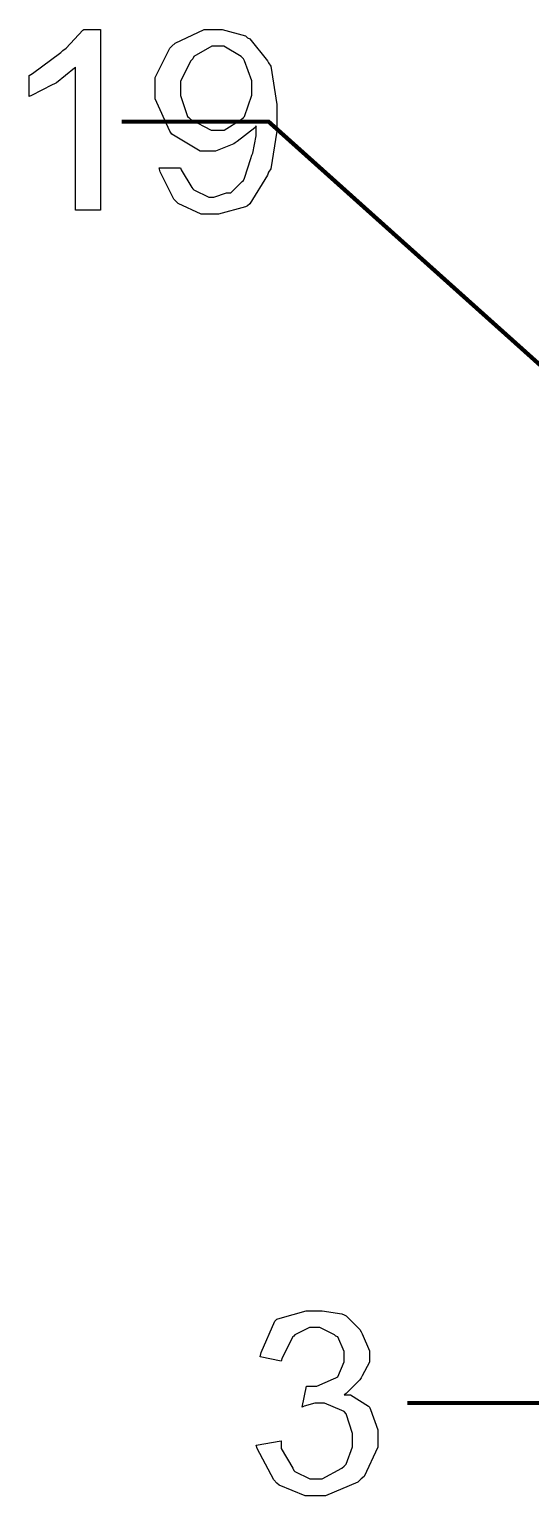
# Model space of a CAD drawing. Header units: metres. Extents: x -593 to 248, y 430 to 1024.
# Drawn here: x 92.33 to 97.39, y 623.26 to 638.05 of the extents above; entities that cross this region are included whole.
import ezdxf

# ---------------------------------------------------------------- set-up
doc = ezdxf.new("R2010")
doc.units = ezdxf.units.M
doc.header["$MEASUREMENT"] = 0
doc.layers.add('C00-7E-FF', color=150, linetype='Continuous')
doc.layers.add('CFF-7E-00', color=30, linetype='Continuous')

msp = doc.modelspace()

# ---------------------------------------------------------------- linework, layer by layer
at = {"layer": 'C00-7E-FF', "const_width": 0.0423}
for points in [[(100.093, 632.33), (94.749, 637.119), (93.265, 637.119)], [(104.928, 627.243), (97.634, 624.192), (96.148, 624.192)]]:
    msp.add_lwpolyline(points, dxfattribs=at)
at = {"layer": 'CFF-7E-00'}
for points in [[(93.053, 636.228), (92.799, 636.228), (92.799, 637.669), (92.788, 637.659), (92.608, 637.512), (92.587, 637.501), (92.565, 637.491), (92.354, 637.384), (92.333, 637.373), (92.333, 637.585), (92.365, 637.607), (92.651, 637.818), (92.672, 637.838), (92.704, 637.861), (92.873, 638.041), (92.883, 638.051), (93.053, 638.051), (93.053, 636.228)], [(93.645, 636.653), (93.858, 636.653), (93.867, 636.633), (93.974, 636.454), (93.984, 636.442), (93.994, 636.433), (94.144, 636.357), (94.195, 636.357), (94.195, 636.357), (94.323, 636.4), (94.368, 636.4), (94.377, 636.411), (94.483, 636.517), (94.494, 636.527), (94.504, 636.549), (94.569, 636.749), (94.58, 636.78), (94.589, 636.802), (94.623, 636.977), (94.623, 637.035), (94.623, 637.035), (94.623, 637.076), (94.623, 637.076), (94.611, 637.056), (94.431, 636.918), (94.41, 636.907), (94.399, 636.897), (94.214, 636.823), (94.154, 636.823), (94.058, 636.823), (93.804, 636.972), (93.772, 636.992), (93.75, 637.024), (93.603, 637.351), (93.603, 637.458), (93.603, 637.564), (93.75, 637.861), (93.772, 637.881), (93.804, 637.913), (94.097, 638.051), (94.195, 638.051), (94.281, 638.051), (94.515, 637.987), (94.537, 637.965), (94.558, 637.955), (94.738, 637.734), (94.749, 637.712), (94.77, 637.68), (94.833, 637.292), (94.833, 637.162), (94.833, 637.024), (94.77, 636.644), (94.749, 636.611), (94.738, 636.579), (94.558, 636.292), (94.537, 636.27), (94.515, 636.261), (94.243, 636.185), (94.154, 636.185), (94.068, 636.185), (93.836, 636.294), (93.815, 636.314), (93.793, 636.337), (93.655, 636.612), (93.645, 636.653)], [(94.58, 637.458), (94.58, 637.532), (94.504, 637.734), (94.494, 637.754), (94.472, 637.777), (94.296, 637.881), (94.238, 637.881), (94.175, 637.881), (93.994, 637.777), (93.984, 637.754), (93.962, 637.734), (93.858, 637.527), (93.858, 637.458), (93.858, 637.385), (93.931, 637.173), (93.942, 637.162), (93.962, 637.141), (94.169, 637.035), (94.238, 637.035), (94.301, 637.035), (94.472, 637.141), (94.494, 637.162), (94.504, 637.173), (94.58, 637.388), (94.58, 637.458)], [(94.623, 623.766), (94.876, 623.809), (94.876, 623.734), (94.992, 623.533), (95.003, 623.511), (95.012, 623.501), (95.164, 623.427), (95.215, 623.427), (95.288, 623.427), (95.489, 623.533), (95.511, 623.554), (95.532, 623.576), (95.595, 623.751), (95.595, 623.809), (95.595, 623.883), (95.532, 624.084), (95.511, 624.105), (95.489, 624.116), (95.314, 624.192), (95.256, 624.192), (95.214, 624.192), (95.109, 624.16), (95.088, 624.149), (95.13, 624.361), (95.13, 624.361), (95.161, 624.361), (95.172, 624.361), (95.236, 624.361), (95.404, 624.436), (95.426, 624.445), (95.447, 624.456), (95.511, 624.608), (95.511, 624.657), (95.511, 624.711), (95.447, 624.859), (95.426, 624.868), (95.415, 624.879), (95.265, 624.954), (95.215, 624.954), (95.161, 624.954), (95.012, 624.879), (95.003, 624.868), (94.992, 624.859), (94.886, 624.647), (94.876, 624.615), (94.664, 624.657), (94.673, 624.7), (94.811, 625.017), (94.833, 625.038), (94.865, 625.049), (95.127, 625.123), (95.215, 625.123), (95.288, 625.123), (95.489, 625.092), (95.511, 625.08), (95.532, 625.071), (95.67, 624.933), (95.681, 624.911), (95.692, 624.89), (95.768, 624.717), (95.768, 624.657), (95.768, 624.605), (95.692, 624.467), (95.681, 624.445), (95.67, 624.425), (95.532, 624.287), (95.511, 624.276), (95.575, 624.276), (95.756, 624.16), (95.768, 624.149), (95.777, 624.128), (95.852, 623.92), (95.852, 623.85), (95.852, 623.745), (95.712, 623.449), (95.681, 623.427), (95.648, 623.395), (95.323, 623.257), (95.215, 623.257), (95.119, 623.257), (94.854, 623.364), (94.833, 623.384), (94.802, 623.416), (94.632, 623.734), (94.623, 623.766)]]:
    msp.add_lwpolyline(points, close=True, dxfattribs=at)

doc.saveas('drawing.dxf')
